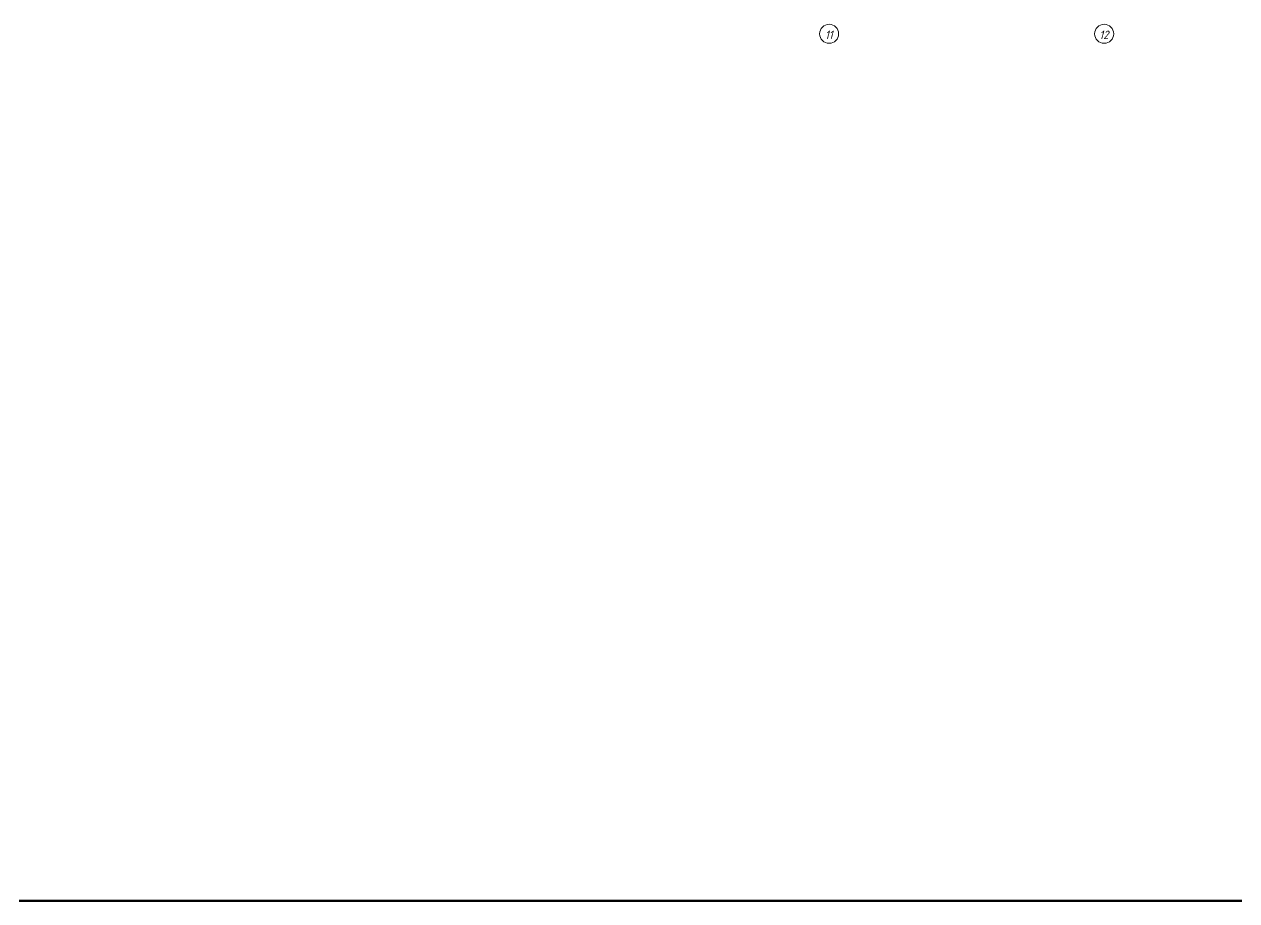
# Model space of a CAD drawing. Header units: millimetres. Extents: x 504091 to 2165846, y 135022 to 442887.
# Drawn here: x 843778 to 872433, y 198692 to 219408 of the extents above; entities that cross this region are included whole.
import ezdxf

# ---------------------------------------------------------------- set-up
doc = ezdxf.new("R2010")
doc.units = ezdxf.units.MM
doc.linetypes.add('осеваяX2', pattern=[4, 2.5, -0.5, 0.5, -0.5])
doc.layers.add('Оси', color=165, linetype='осеваяX2', lineweight=13)
doc.layers.add('Размеры КР', color=164, linetype='Continuous', lineweight=9)
doc.styles.add('GOST 2.304_new', font='isocpeur.ttf', dxfattribs={"width": 0.9, "oblique": 15})

msp = doc.modelspace()

# ---------------------------------------------------------------- linework, layer by layer
at = {"layer": 'Размеры КР', "lineweight": 60}
msp.add_lwpolyline([(817805.6394, 288268.3284), (976107.5028, 288268.3284), (976107.5028, 198692.0549), (817805.6394, 198692.0549)], close=True, dxfattribs=at)
at = {"layer": 'Размеры КР', "lineweight": 20}
for centre in [(862800.3737, 219182.2669), (869300.3737, 219182.2669)]:
    msp.add_circle(centre, 225, dxfattribs=at)

# ---------------------------------------------------------------- texts
at = {"layer": 'Оси', "char_height": 200, "width": 245.7, "attachment_point": 5, "line_spacing_factor": 1.022766, "style": 'GOST 2.304_new'}
for s, insert in [('\\pt51.428,102.858,154.286,205.714,257.142,308.572,360,411.428,462.858,514.286,565.714,617.142,668.572,720,771.428,822.858,874.286,925.714,977.142,1028.572,1080,1131.428,1182.858,1234.286,1285.714,1337.142,1388.572,1440,1491.428,1542.858,1594.286,1645.714;11', (862793.1637, 219156.691)), ('\\pt51.428,102.858,154.286,205.714,257.142,308.572,360,411.428,462.858,514.286,565.714,617.142,668.572,720,771.428,822.858,874.286,925.714,977.142,1028.572,1080,1131.428,1182.858,1234.286,1285.714,1337.142,1388.572,1440,1491.428,1542.858,1594.286,1645.714;12', (869293.1637, 219156.691))]:
    msp.add_mtext(s, dxfattribs=dict(at, insert=insert))

doc.saveas('drawing.dxf')
